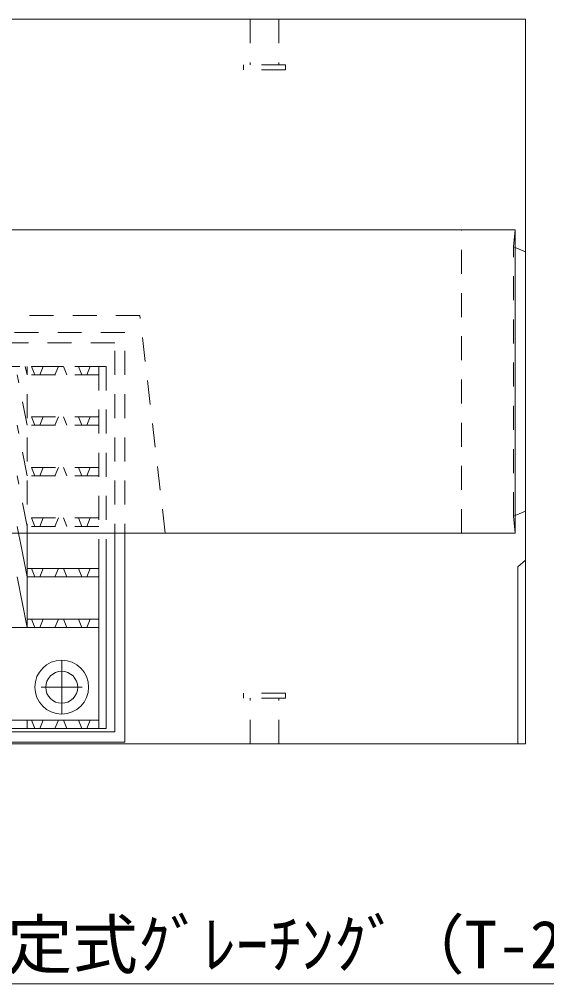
# Model space of a CAD drawing. Units: millimetres at full size; details may follow other scales. Extents: x 5964 to 125098, y -10801 to 28073.
# Drawn here: x 20865 to 21179, y 9586 to 10159 of the extents above; entities that cross this region are included whole.
import ezdxf
from ezdxf.enums import TextEntityAlignment as Align

# ---------------------------------------------------------------- set-up
doc = ezdxf.new("R2010")
doc.units = ezdxf.units.MM
doc.header["$LTSCALE"] = 19
doc.linetypes.add('USER1', pattern=[1.35, 0.75, -0.6])
doc.linetypes.add('USER2', pattern=[28.575, 19.05, -3.175, 3.175, -3.175])
for name, color, linetype, lineweight in [('インサート', 3, 'USER1', 9), ('グレーチング', 7, 'USER1', 5), ('寸法線', 7, 'Continuous', 9), ('本体', 2, 'Continuous', 9)]:
    doc.layers.add(name, color=color, linetype=linetype, lineweight=lineweight)
doc.styles.add('ＭＳ ゴシック', font='')
doc.styles.get('ＭＳ ゴシック').set_extended_font_data('MS Gothic')

msp = doc.modelspace()

# ---------------------------------------------------------------- linework, layer by layer
at = {"layer": 'インサート'}
for p, q in [((21019.48, 10158.84), (21002.48, 10158.84)), ((21002.48, 10158.84), (21002.48, 10131.84)), ((21019.48, 10158.84), (21019.48, 10131.84)), ((21023.48, 10131.84), (20998.48, 10131.84)), ((20998.48, 10131.84), (20998.48, 10128.83)), ((21023.48, 10128.83), (20998.48, 10128.83)), ((21023.48, 10131.84), (21023.48, 10128.83)), ((21023.48, 9758.84), (20998.48, 9758.84)), ((20998.48, 9755.84), (20998.48, 9758.84)), ((21023.48, 9755.84), (20998.48, 9755.84)), ((21002.48, 9728.84), (21002.48, 9755.84)), ((21019.48, 9728.84), (21019.48, 9755.84)), ((21023.48, 9755.84), (21023.48, 9758.84))]:
    msp.add_line(p, q, dxfattribs=at)
at = {"layer": 'インサート', "linetype": 'Continuous', "lineweight": 5}
for centre, radius in [((20890.48, 9762.44), 16), ((20890.48, 9762.34), 9.5)]:
    msp.add_circle(centre, radius, dxfattribs=at)
at = {"layer": 'グレーチング'}
for p, q in [((20927.98, 9972.84), (20405.98, 9972.84)), ((20921.98, 9845.11), (20921.98, 9972.84)), ((20927.98, 9845.11), (20927.98, 9972.84)), ((20921.98, 9966.84), (20411.98, 9966.84)), ((20916.98, 9952.84), (20416.98, 9952.84)), ((20869.98, 9947.84), (20868.83, 9952.84)), ((20912.48, 9952.84), (20869.98, 9952.84)), ((20869.98, 9845.11), (20869.98, 9952.84)), ((20874.48, 9947.84), (20872.48, 9952.84)), ((20879.48, 9952.84), (20877.48, 9947.84)), ((20886.48, 9947.84), (20888.48, 9952.84)), ((20891.48, 9952.84), (20893.48, 9947.84)), ((20902.48, 9947.84), (20900.48, 9952.84)), ((20907.48, 9952.84), (20905.48, 9947.84)), ((20912.48, 9952.84), (20912.48, 9845.11)), ((20916.98, 9952.84), (20916.98, 9845.11)), ((20869.98, 9917.84), (20863.98, 9947.84)), ((20912.48, 9947.84), (20869.98, 9947.84)), ((20912.48, 9922.84), (20869.98, 9922.84)), ((20874.48, 9917.84), (20872.48, 9922.84)), ((20879.48, 9922.84), (20877.48, 9917.84)), ((20886.48, 9917.84), (20888.48, 9922.84)), ((20891.48, 9922.84), (20893.48, 9917.84)), ((20902.48, 9917.84), (20900.48, 9922.84)), ((20907.48, 9922.84), (20905.48, 9917.84)), ((20869.98, 9887.84), (20863.98, 9917.84)), ((20912.48, 9917.84), (20869.98, 9917.84)), ((20912.48, 9892.84), (20869.98, 9892.84)), ((20874.48, 9887.84), (20872.48, 9892.84)), ((20879.48, 9892.84), (20877.48, 9887.84)), ((20886.48, 9887.84), (20888.48, 9892.84)), ((20891.48, 9892.84), (20893.48, 9887.84)), ((20902.48, 9887.84), (20900.48, 9892.84)), ((20907.48, 9892.84), (20905.48, 9887.84)), ((20869.98, 9857.84), (20863.98, 9887.84)), ((20912.48, 9887.84), (20869.98, 9887.84)), ((20866.53, 9845.11), (20863.98, 9857.84)), ((20912.48, 9862.84), (20869.98, 9862.84)), ((20912.48, 9857.84), (20869.98, 9857.84)), ((20874.48, 9857.84), (20872.48, 9862.84)), ((20879.48, 9862.84), (20877.48, 9857.84)), ((20886.48, 9857.84), (20888.48, 9862.84)), ((20891.48, 9862.84), (20893.48, 9857.84)), ((20902.48, 9857.84), (20900.48, 9862.84)), ((20907.48, 9862.84), (20905.48, 9857.84))]:
    msp.add_line(p, q, dxfattribs=at)
at = {"layer": 'グレーチング', "linetype": 'Continuous'}
for p, q in [((20869.98, 9827.84), (20866.53, 9845.11)), ((20869.98, 9797.84), (20869.98, 9845.11)), ((20912.48, 9845.11), (20912.48, 9737.84)), ((20916.98, 9845.11), (20916.98, 9737.84)), ((20921.98, 9735.84), (20921.98, 9845.11)), ((20927.98, 9729.84), (20927.98, 9845.11)), ((20912.48, 9832.84), (20869.98, 9832.84)), ((20874.48, 9827.84), (20872.48, 9832.84)), ((20879.48, 9832.84), (20877.48, 9827.84)), ((20886.48, 9827.84), (20888.48, 9832.84)), ((20891.48, 9832.84), (20893.48, 9827.84)), ((20902.48, 9827.84), (20900.48, 9832.84)), ((20907.48, 9832.84), (20905.48, 9827.84)), ((20869.98, 9797.84), (20863.98, 9827.84)), ((20912.48, 9827.84), (20869.98, 9827.84)), ((20912.48, 9802.84), (20869.98, 9802.84)), ((20874.48, 9797.84), (20872.48, 9802.84)), ((20879.48, 9802.84), (20877.48, 9797.84)), ((20886.48, 9797.84), (20888.48, 9802.84)), ((20891.48, 9802.84), (20893.48, 9797.84)), ((20902.48, 9797.84), (20900.48, 9802.84)), ((20907.48, 9802.84), (20905.48, 9797.84)), ((20912.48, 9797.84), (20857.98, 9797.84)), ((20916.98, 9737.84), (20416.98, 9737.84)), ((20912.48, 9742.84), (20857.98, 9742.84)), ((20869.98, 9737.84), (20869.98, 9742.84)), ((20874.48, 9737.84), (20872.48, 9742.84)), ((20879.48, 9742.84), (20877.48, 9737.84)), ((20886.48, 9737.84), (20888.48, 9742.84)), ((20891.48, 9742.84), (20893.48, 9737.84)), ((20902.48, 9737.84), (20900.48, 9742.84)), ((20907.48, 9742.84), (20905.48, 9737.84)), ((20921.98, 9735.84), (20411.98, 9735.84)), ((20927.98, 9729.84), (20405.98, 9729.84))]:
    msp.add_line(p, q, dxfattribs=at)
at = {"layer": '寸法線', "linetype": 'USER2'}
for p, q in [((20890.48, 9746.54), (20890.48, 9778.34)), ((20878.35, 9762.34), (20902.6, 9762.34))]:
    msp.add_line(p, q, dxfattribs=at)
at = {"layer": '寸法線'}
msp.add_lwpolyline([(20569.98, 9737.84), (20721.43, 9586.39), (21218.99, 9586.39)], dxfattribs=at)
at = {"layer": '本体', "lineweight": 20}
for p, q in [((21165.98, 10158.84), (20167.98, 10158.84)), ((21165.98, 9728.84), (21165.98, 10158.84)), ((20167.98, 9728.84), (21165.98, 9728.84))]:
    msp.add_line(p, q, dxfattribs=at)
at = {"layer": '本体'}
for p, q in [((21159.98, 10033.84), (20173.98, 10033.84)), ((21159.98, 10023.41), (21165.98, 10020.84)), ((21159.98, 9864.27), (21165.98, 9866.84)), ((21159.98, 9853.84), (20173.98, 9853.84))]:
    msp.add_line(p, q, dxfattribs=at)
at = {"layer": '本体', "linetype": 'USER1'}
for p, q in [((21127.98, 9853.84), (21127.98, 10033.84)), ((20936.98, 9983.02), (20396.98, 9983.02)), ((20951.98, 9853.84), (20936.98, 9983.02))]:
    msp.add_line(p, q, dxfattribs=at)
at = {"layer": '本体', "color": 4, "linetype": 'USER1', "lineweight": 5}
for p, q in [((21159.98, 10033.84), (21158.98, 10023.84)), ((21158.98, 9863.84), (21158.98, 10023.84)), ((21158.98, 10023.84), (21159.98, 10023.41)), ((21158.98, 9863.84), (21159.98, 9864.27)), ((21159.98, 9853.84), (21158.98, 9863.84))]:
    msp.add_line(p, q, dxfattribs=at)
at = {"layer": '本体', "lineweight": 5}
for p, q in [((21159.98, 10033.84), (21159.98, 9853.84)), ((21165.98, 9837.84), (21161.48, 9833.84)), ((21161.48, 9728.84), (21161.48, 9833.84))]:
    msp.add_line(p, q, dxfattribs=at)

# ---------------------------------------------------------------- texts
at = {"layer": '寸法線', "style": 'ＭＳ ゴシック'}
msp.add_text('ﾎﾞﾙﾄ固定式ｸﾞﾚｰﾁﾝｸﾞ（T-25)', height=28.48, dxfattribs=at).set_placement((20741.43, 9623.91), align=Align.TOP_LEFT)

doc.saveas('drawing.dxf')
